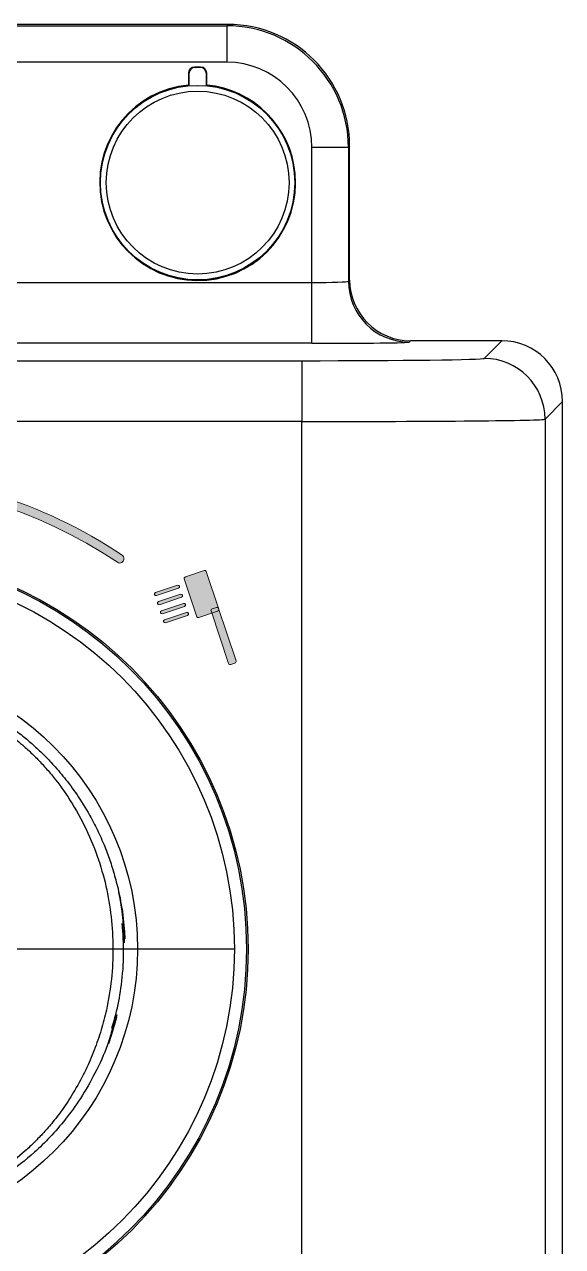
# Model space of a CAD drawing. Extents: x 14808 to 20058, y -13198 to -11680.
# Drawn here: x 19558.3 to 19580.4, y -12297 to -12246.7 of the extents above; entities that cross this region are included whole.
import ezdxf

# ---------------------------------------------------------------- set-up
doc = ezdxf.new("R2010")
doc.units = 0
doc.header["$LTSCALE"] = 7
doc.header["$MEASUREMENT"] = 0
for name, color, linetype in [('D', 2, 'CONTINUOUS'), ('DWG', 7, 'CONTINUOUS'), ('Layer 5', 7, 'CONTINUOUS')]:
    doc.layers.add(name, color=color, linetype=linetype)

# ---------------------------------------------------------------- blocks, each defined once
blk = doc.blocks.new('block 5')
at = {"layer": 'Layer 5', "color": 9, "lineweight": 25, "true_color": 0xc4c4c4}
blk.add_open_spline([(304.45, 203.49), (304.45, 207.91), (300.87, 211.49), (296.45, 211.49), (292.04, 211.49), (288.45, 207.91), (288.45, 203.49), (288.45, 199.08), (292.04, 195.5), (296.45, 195.5), (300.87, 195.5), (304.45, 199.08), (304.45, 203.49), (304.45, 203.49), (304.45, 203.49), (304.45, 203.49)], degree=3, knots=[0, 0, 0, 0, 1, 1, 1, 2, 2, 2, 3, 3, 3, 4, 4, 4, 5, 5, 5, 5], dxfattribs=at)
blk = doc.blocks.new('block 49')
at = {"layer": 'Layer 5', "color": 9, "lineweight": 25, "true_color": 0xc4c4c4}
blk.add_open_spline([(289.41, 134.01), (289.54, 134.47), (289.68, 134.93), (289.79, 135.4), (289.97, 136.11), (290.09, 136.84), (290.18, 137.56), (290.29, 138.42), (290.37, 139.27), (290.37, 140.13), (290.38, 140.96), (290.32, 141.78), (290.26, 142.61)], degree=3, knots=[0, 0, 0, 0, 1, 1, 1, 2, 2, 2, 3, 3, 3, 4, 4, 4, 4], dxfattribs=at)
blk = doc.blocks.new('block 78')
at = {"layer": 'Layer 5', "color": 9, "lineweight": 25, "true_color": 0xc4c4c4}
blk.add_open_spline([(303.97, 203.49), (303.97, 207.65), (300.6, 211.01), (296.45, 211.01), (292.3, 211.01), (288.94, 207.65), (288.94, 203.49), (288.94, 199.34), (292.3, 195.98), (296.45, 195.98), (300.6, 195.98), (303.97, 199.34), (303.97, 203.49), (303.97, 203.49), (303.97, 203.49), (303.97, 203.49)], degree=3, knots=[0, 0, 0, 0, 1, 1, 1, 2, 2, 2, 3, 3, 3, 4, 4, 4, 5, 5, 5, 5], dxfattribs=at)
blk = doc.blocks.new('block 79')
at = {"layer": 'Layer 5', "color": 9, "lineweight": 25, "true_color": 0xc4c4c4}
blk.add_open_spline([(304.44, 203.49), (304.44, 207.91), (300.87, 211.49), (296.45, 211.49), (292.04, 211.49), (288.46, 207.91), (288.46, 203.49), (288.46, 199.08), (292.04, 195.5), (296.45, 195.5), (300.87, 195.5), (304.44, 199.08), (304.44, 203.49), (304.44, 203.49), (304.44, 203.49), (304.44, 203.49)], degree=3, knots=[0, 0, 0, 0, 1, 1, 1, 2, 2, 2, 3, 3, 3, 4, 4, 4, 5, 5, 5, 5], dxfattribs=at)
blk = doc.blocks.new('block 80')
at = {"layer": 'Layer 5', "color": 9, "lineweight": 25, "true_color": 0xc4c4c4}
blk.add_open_spline([(304.45, 203.49), (304.45, 207.91), (300.87, 211.49), (296.45, 211.49), (292.04, 211.49), (288.45, 207.91), (288.45, 203.49), (288.45, 199.08), (292.04, 195.5), (296.45, 195.5), (300.87, 195.5), (304.45, 199.08), (304.45, 203.49), (304.45, 203.49), (304.45, 203.49), (304.45, 203.49)], degree=3, knots=[0, 0, 0, 0, 1, 1, 1, 2, 2, 2, 3, 3, 3, 4, 4, 4, 5, 5, 5, 5], dxfattribs=at)
blk = doc.blocks.new('block 959')
at = {"layer": 'Layer 5', "color": 9, "lineweight": 25, "true_color": 0xc4c4c4}
blk.add_open_spline([(289.45, 133.99), (289.32, 133.53), (289.19, 133.08), (289.03, 132.63), (288.76, 131.83), (288.4, 131.06), (288.01, 130.31), (287.65, 129.59), (287.25, 128.9), (286.81, 128.23), (286.43, 127.63), (286.01, 127.05), (285.57, 126.5), (285.16, 125.99), (284.74, 125.5), (284.3, 125.04), (283.89, 124.6), (283.47, 124.2), (283.05, 123.81), (282.28, 123.12), (281.5, 122.51), (280.79, 122.01), (280.11, 121.55), (279.49, 121.17), (278.97, 120.88), (278.46, 120.59), (278.04, 120.38), (277.78, 120.26), (277.53, 120.13), (277.45, 120.1), (277.37, 120.06)], degree=3, knots=[0, 0, 0, 0, 1, 1, 1, 2, 2, 2, 3, 3, 3, 4, 4, 4, 5, 5, 5, 6, 6, 6, 7, 7, 7, 8, 8, 8, 9, 9, 9, 10, 10, 10, 10], dxfattribs=at)
blk = doc.blocks.new('block 960')
at = {"layer": 'Layer 5', "color": 9, "lineweight": 25, "true_color": 0xc4c4c4}
blk.add_open_spline([(277.37, 160.93), (277.38, 160.92), (277.4, 160.92), (277.44, 160.9), (277.49, 160.88), (277.56, 160.84), (277.65, 160.8), (277.87, 160.69), (278.2, 160.53), (278.62, 160.3), (279.06, 160.07), (279.59, 159.76), (280.19, 159.38), (280.5, 159.18), (280.82, 158.96), (281.15, 158.72), (281.49, 158.47), (281.84, 158.2), (282.2, 157.91), (282.47, 157.69), (282.75, 157.45), (283.02, 157.2), (283.31, 156.94), (283.6, 156.67), (283.88, 156.39), (284.17, 156.1), (284.46, 155.79), (284.74, 155.47), (285.09, 155.08), (285.43, 154.68), (285.75, 154.26), (286.11, 153.79), (286.46, 153.31), (286.78, 152.81), (287.15, 152.25), (287.5, 151.66), (287.82, 151.06), (288.03, 150.65), (288.24, 150.24), (288.43, 149.81), (288.64, 149.35), (288.84, 148.88), (289.02, 148.41), (289.17, 148.01), (289.3, 147.61), (289.43, 147.2), (289.57, 146.75), (289.69, 146.29), (289.81, 145.84), (290, 145.08), (290.17, 144.32), (290.24, 143.55), (290.28, 143.24), (290.29, 142.93), (290.31, 142.61)], degree=3, knots=[0, 0, 0, 0, 1, 1, 1, 2, 2, 2, 3, 3, 3, 4, 4, 4, 5, 5, 5, 6, 6, 6, 7, 7, 7, 8, 8, 8, 9, 9, 9, 10, 10, 10, 11, 11, 11, 12, 12, 12, 13, 13, 13, 14, 14, 14, 15, 15, 15, 16, 16, 16, 17, 17, 17, 18, 18, 18, 18], dxfattribs=at)
blk = doc.blocks.new('block 1000')
at = {"layer": 'Layer 5', "color": 9, "lineweight": 25, "true_color": 0xc4c4c4}
blk.add_open_spline([(291.51, 140.5), (291.51, 153.51), (280.96, 164.05), (267.95, 164.05), (254.94, 164.05), (244.4, 153.51), (244.4, 140.5), (244.4, 127.49), (254.94, 116.94), (267.95, 116.94), (280.96, 116.94), (291.51, 127.49), (291.51, 140.5), (291.51, 140.5), (291.51, 140.5), (291.51, 140.5)], degree=3, knots=[0, 0, 0, 0, 1, 1, 1, 2, 2, 2, 3, 3, 3, 4, 4, 4, 5, 5, 5, 5], dxfattribs=at)
blk = doc.blocks.new('block 1001')
at = {"layer": 'Layer 5', "color": 9, "lineweight": 25, "true_color": 0xc4c4c4}
blk.add_open_spline([(299.47, 140.5), (299.47, 157.9), (285.36, 172.01), (267.95, 172.01), (250.55, 172.01), (236.44, 157.9), (236.44, 140.5), (236.44, 123.09), (250.55, 108.98), (267.95, 108.98), (285.36, 108.98), (299.47, 123.09), (299.47, 140.5), (299.47, 140.5), (299.47, 140.5), (299.47, 140.5)], degree=3, knots=[0, 0, 0, 0, 1, 1, 1, 2, 2, 2, 3, 3, 3, 4, 4, 4, 5, 5, 5, 5], dxfattribs=at)
blk = doc.blocks.new('block 1002')
at = {"layer": 'Layer 5', "color": 9, "lineweight": 25, "true_color": 0xc4c4c4}
blk.add_open_spline([(300.47, 140.5), (300.47, 158.45), (285.91, 173.01), (267.95, 173.01), (249.99, 173.01), (235.44, 158.45), (235.44, 140.5), (235.44, 122.54), (249.99, 107.98), (267.95, 107.98), (285.91, 107.98), (300.47, 122.54), (300.47, 140.5), (300.47, 140.5), (300.47, 140.5), (300.47, 140.5)], degree=3, knots=[0, 0, 0, 0, 1, 1, 1, 2, 2, 2, 3, 3, 3, 4, 4, 4, 5, 5, 5, 5], dxfattribs=at)
blk = doc.blocks.new('block 1003')
at = {"layer": 'Layer 5', "color": 9, "lineweight": 25, "true_color": 0xc4c4c4}
blk.add_open_spline([(300.6, 140.5), (300.6, 158.53), (285.98, 173.14), (267.95, 173.14), (249.92, 173.14), (235.3, 158.53), (235.3, 140.5), (235.3, 122.46), (249.92, 107.85), (267.95, 107.85), (285.98, 107.85), (300.6, 122.46), (300.6, 140.5), (300.6, 140.5), (300.6, 140.5), (300.6, 140.5)], degree=3, knots=[0, 0, 0, 0, 1, 1, 1, 2, 2, 2, 3, 3, 3, 4, 4, 4, 5, 5, 5, 5], dxfattribs=at)
blk = doc.blocks.new('block 1014')
at = {"layer": 'Layer 5', "color": 9, "lineweight": 25, "true_color": 0xc4c4c4}
blk.add_open_spline([(305.01, 183.86), (315.95, 183.86), (324.87, 183.94), (325.01, 184.05)], degree=3, dxfattribs=at)
blk = doc.blocks.new('block 1015')
at = {"layer": 'Layer 5', "color": 9, "lineweight": 25, "true_color": 0xc4c4c4}
blk.add_lwpolyline([(325.01, 184.05), (325.01, 96.94)], dxfattribs=at)
blk = doc.blocks.new('block 1017')
at = {"layer": 'Layer 5', "color": 9, "lineweight": 25, "true_color": 0xc4c4c4}
blk.add_lwpolyline([(305.01, 97.13), (305.01, 183.86)], dxfattribs=at)
blk = doc.blocks.new('block 1024')
at = {"layer": 'Layer 5', "color": 9, "lineweight": 25, "true_color": 0xc4c4c4}
blk.add_lwpolyline([(305.01, 183.86), (158, 183.86)], dxfattribs=at)
blk = doc.blocks.new('block 1031')
at = {"layer": 'Layer 5', "color": 9, "lineweight": 25, "true_color": 0xc4c4c4}
blk.add_lwpolyline([(158, 188.86), (305.01, 188.86)], dxfattribs=at)
blk = doc.blocks.new('block 1032')
at = {"layer": 'Layer 5', "color": 9, "lineweight": 25, "true_color": 0xc4c4c4}
blk.add_lwpolyline([(305.01, 188.86), (305.01, 183.86)], dxfattribs=at)
blk = doc.blocks.new('block 1036')
at = {"layer": 'Layer 5', "color": 9, "lineweight": 25, "true_color": 0xc4c4c4}
blk.add_open_spline([(305.01, 188.86), (313.22, 188.86), (319.9, 188.94), (320.01, 189.05)], degree=3, dxfattribs=at)
blk = doc.blocks.new('block 1037')
at = {"layer": 'Layer 5', "color": 9, "lineweight": 25, "true_color": 0xc4c4c4}
blk.add_open_spline([(325.01, 184.05), (325.01, 186.81), (322.77, 189.05), (320.01, 189.05)], degree=3, dxfattribs=at)
blk = doc.blocks.new('block 1053')
at = {"layer": 'Layer 5', "color": 9, "lineweight": 25, "true_color": 0xc4c4c4}
blk.add_lwpolyline([(305.85, 190.29), (157.57, 190.29)], dxfattribs=at)
blk = doc.blocks.new('block 1054')
at = {"layer": 'Layer 5', "color": 9, "lineweight": 25, "true_color": 0xc4c4c4}
blk.add_open_spline([(305.85, 190.29), (310.23, 190.29), (313.79, 190.33), (313.85, 190.39)], degree=3, dxfattribs=at)
blk = doc.blocks.new('block 1055')
at = {"layer": 'Layer 5', "color": 9, "lineweight": 25, "true_color": 0xc4c4c4}
blk.add_lwpolyline([(313.95, 190.5), (313.85, 190.39)], dxfattribs=at)
blk = doc.blocks.new('block 1056')
at = {"layer": 'Layer 5', "color": 9, "lineweight": 25, "true_color": 0xc4c4c4}
blk.add_lwpolyline([(321.45, 190.5), (313.95, 190.5)], dxfattribs=at)
blk = doc.blocks.new('block 1057')
at = {"layer": 'Layer 5', "color": 9, "lineweight": 25, "true_color": 0xc4c4c4}
blk.add_lwpolyline([(320.01, 189.05), (321.45, 190.5)], dxfattribs=at)
blk = doc.blocks.new('block 1083')
at = {"layer": 'Layer 5', "color": 9, "lineweight": 25, "true_color": 0xc4c4c4}
blk.add_open_spline([(326.45, 185.5), (326.45, 188.26), (324.21, 190.5), (321.45, 190.5)], degree=3, dxfattribs=at)
blk = doc.blocks.new('block 1084')
at = {"layer": 'Layer 5', "color": 9, "lineweight": 25, "true_color": 0xc4c4c4}
blk.add_lwpolyline([(326.45, 185.5), (325.01, 184.05)], dxfattribs=at)
blk = doc.blocks.new('block 1086')
at = {"layer": 'Layer 5', "color": 9, "lineweight": 25, "true_color": 0xc4c4c4}
blk.add_lwpolyline([(326.45, 95.49), (326.45, 185.5)], dxfattribs=at)
blk = doc.blocks.new('block 1093')
at = {"layer": 'Layer 5', "color": 9, "lineweight": 25, "true_color": 0xc4c4c4}
blk.add_lwpolyline([(157.57, 195.29), (305.85, 195.29)], dxfattribs=at)
blk = doc.blocks.new('block 1094')
at = {"layer": 'Layer 5', "color": 9, "lineweight": 25, "true_color": 0xc4c4c4}
blk.add_lwpolyline([(305.85, 190.29), (305.85, 195.29)], dxfattribs=at)
blk = doc.blocks.new('block 1098')
at = {"layer": 'Layer 5', "color": 9, "lineweight": 25, "true_color": 0xc4c4c4}
blk.add_open_spline([(305.85, 195.29), (307.49, 195.29), (308.83, 195.33), (308.85, 195.39)], degree=3, dxfattribs=at)
blk = doc.blocks.new('block 1099')
at = {"layer": 'Layer 5', "color": 9, "lineweight": 25, "true_color": 0xc4c4c4}
blk.add_open_spline([(308.85, 195.39), (308.85, 192.63), (311.09, 190.39), (313.85, 190.39)], degree=3, dxfattribs=at)
blk = doc.blocks.new('block 1106')
at = {"layer": 'Layer 5', "color": 9, "lineweight": 25, "true_color": 0xc4c4c4}
blk.add_lwpolyline([(295.73, 211.49), (295.73, 211.46)], dxfattribs=at)
blk = doc.blocks.new('block 1107')
at = {"layer": 'Layer 5', "color": 9, "lineweight": 25, "true_color": 0xc4c4c4}
blk.add_open_spline([(295.73, 211.49), (295.72, 211.5), (295.71, 211.5), (295.7, 211.51)], degree=3, dxfattribs=at)
blk = doc.blocks.new('block 1108')
at = {"layer": 'Layer 5', "color": 9, "lineweight": 25, "true_color": 0xc4c4c4}
blk.add_lwpolyline([(295.7, 212.5), (295.7, 211.51)], dxfattribs=at)
blk = doc.blocks.new('block 1109')
at = {"layer": 'Layer 5', "color": 9, "lineweight": 25, "true_color": 0xc4c4c4}
blk.add_lwpolyline([(295.74, 212.46), (295.7, 212.5)], dxfattribs=at)
blk = doc.blocks.new('block 1110')
at = {"layer": 'Layer 5', "color": 9, "lineweight": 25, "true_color": 0xc4c4c4}
blk.add_lwpolyline([(295.74, 212.46), (295.74, 211.46)], dxfattribs=at)
blk = doc.blocks.new('block 1115')
at = {"layer": 'Layer 5', "color": 9, "lineweight": 25, "true_color": 0xc4c4c4}
blk.add_open_spline([(308.85, 206.39), (308.85, 211.91), (304.37, 216.39), (298.85, 216.39)], degree=3, dxfattribs=at)
blk = doc.blocks.new('block 1116')
at = {"layer": 'Layer 5', "color": 9, "lineweight": 25, "true_color": 0xc4c4c4}
blk.add_lwpolyline([(308.85, 206.39), (305.85, 206.39)], dxfattribs=at)
blk = doc.blocks.new('block 1117')
at = {"layer": 'Layer 5', "color": 9, "lineweight": 25, "true_color": 0xc4c4c4}
blk.add_open_spline([(305.85, 206.39), (305.85, 210.26), (302.71, 213.39), (298.85, 213.39)], degree=3, dxfattribs=at)
blk = doc.blocks.new('block 1118')
at = {"layer": 'Layer 5', "color": 9, "lineweight": 25, "true_color": 0xc4c4c4}
blk.add_lwpolyline([(298.85, 216.39), (298.85, 213.39)], dxfattribs=at)
blk = doc.blocks.new('block 1132')
at = {"layer": 'Layer 5', "color": 9, "lineweight": 25, "true_color": 0xc4c4c4}
blk.add_lwpolyline([(157.08, 216.39), (298.85, 216.39)], dxfattribs=at)
blk = doc.blocks.new('block 1133')
at = {"layer": 'Layer 5', "color": 9, "lineweight": 25, "true_color": 0xc4c4c4}
blk.add_lwpolyline([(298.85, 213.39), (157.08, 213.39)], dxfattribs=at)
blk = doc.blocks.new('block 1140')
at = {"layer": 'Layer 5', "color": 9, "lineweight": 25, "true_color": 0xc4c4c4}
blk.add_lwpolyline([(296.67, 212.96), (296.7, 212.99)], dxfattribs=at)
blk = doc.blocks.new('block 1141')
at = {"layer": 'Layer 5', "color": 9, "lineweight": 25, "true_color": 0xc4c4c4}
blk.add_open_spline([(297.2, 212.5), (297.2, 212.77), (296.98, 212.99), (296.7, 212.99)], degree=3, dxfattribs=at)
blk = doc.blocks.new('block 1142')
at = {"layer": 'Layer 5', "color": 9, "lineweight": 25, "true_color": 0xc4c4c4}
blk.add_lwpolyline([(297.2, 212.5), (297.17, 212.46)], dxfattribs=at)
blk = doc.blocks.new('block 1143')
at = {"layer": 'Layer 5', "color": 9, "lineweight": 25, "true_color": 0xc4c4c4}
blk.add_open_spline([(297.17, 212.46), (297.17, 212.74), (296.94, 212.96), (296.67, 212.96)], degree=3, dxfattribs=at)
blk = doc.blocks.new('block 1144')
at = {"layer": 'Layer 5', "color": 9, "lineweight": 25, "true_color": 0xc4c4c4}
blk.add_lwpolyline([(296.67, 212.96), (296.24, 212.96)], dxfattribs=at)
blk = doc.blocks.new('block 1145')
at = {"layer": 'Layer 5', "color": 9, "lineweight": 25, "true_color": 0xc4c4c4}
blk.add_lwpolyline([(296.2, 212.99), (296.24, 212.96)], dxfattribs=at)
blk = doc.blocks.new('block 1146')
at = {"layer": 'Layer 5', "color": 9, "lineweight": 25, "true_color": 0xc4c4c4}
blk.add_lwpolyline([(296.7, 212.99), (296.2, 212.99)], dxfattribs=at)
blk = doc.blocks.new('block 1154')
at = {"layer": 'Layer 5', "color": 9, "lineweight": 25, "true_color": 0xc4c4c4}
blk.add_open_spline([(295.73, 211.49), (291.31, 211.09), (288.05, 207.19), (288.45, 202.77), (288.85, 198.35), (292.76, 195.09), (297.18, 195.49), (301.6, 195.9), (304.85, 199.8), (304.45, 204.22), (304.1, 208.08), (301.04, 211.14), (297.18, 211.49)], degree=3, knots=[0, 0, 0, 0, 1, 1, 1, 2, 2, 2, 3, 3, 3, 4, 4, 4, 4], dxfattribs=at)
blk = doc.blocks.new('block 1155')
at = {"layer": 'Layer 5', "color": 9, "lineweight": 25, "true_color": 0xc4c4c4}
blk.add_open_spline([(297.2, 211.51), (297.2, 211.5), (297.19, 211.5), (297.18, 211.49)], degree=3, dxfattribs=at)
blk = doc.blocks.new('block 1156')
at = {"layer": 'Layer 5', "color": 9, "lineweight": 25, "true_color": 0xc4c4c4}
blk.add_open_spline([(295.7, 211.51), (291.28, 211.1), (288.02, 207.17), (288.44, 202.75), (288.85, 198.32), (292.78, 195.07), (297.2, 195.48), (301.63, 195.89), (304.88, 199.82), (304.47, 204.25), (304.11, 208.1), (301.06, 211.15), (297.2, 211.51)], degree=3, knots=[0, 0, 0, 0, 1, 1, 1, 2, 2, 2, 3, 3, 3, 4, 4, 4, 4], dxfattribs=at)
blk = doc.blocks.new('block 1181')
at = {"layer": 'Layer 5', "color": 9, "lineweight": 25, "true_color": 0xc4c4c4}
blk.add_lwpolyline([(308.85, 206.39), (308.85, 195.39)], dxfattribs=at)
blk = doc.blocks.new('block 1182')
at = {"layer": 'Layer 5', "color": 9, "lineweight": 25, "true_color": 0xc4c4c4}
blk.add_lwpolyline([(305.85, 195.29), (305.85, 206.39)], dxfattribs=at)
blk = doc.blocks.new('block 1192')
at = {"layer": 'Layer 5', "color": 9, "lineweight": 25, "true_color": 0xc4c4c4}
blk.add_open_spline([(296.2, 212.99), (295.93, 212.99), (295.7, 212.77), (295.7, 212.5)], degree=3, dxfattribs=at)
blk = doc.blocks.new('block 1193')
at = {"layer": 'Layer 5', "color": 9, "lineweight": 25, "true_color": 0xc4c4c4}
blk.add_open_spline([(296.24, 212.96), (295.96, 212.96), (295.74, 212.74), (295.74, 212.46)], degree=3, dxfattribs=at)
blk = doc.blocks.new('block 1197')
at = {"layer": 'Layer 5', "color": 9, "lineweight": 25, "true_color": 0xc4c4c4}
blk.add_lwpolyline([(297.18, 211.46), (297.18, 211.49)], dxfattribs=at)
blk = doc.blocks.new('block 1198')
at = {"layer": 'Layer 5', "color": 9, "lineweight": 25, "true_color": 0xc4c4c4}
blk.add_lwpolyline([(297.17, 211.46), (297.17, 212.46)], dxfattribs=at)
blk = doc.blocks.new('block 1199')
at = {"layer": 'Layer 5', "color": 9, "lineweight": 25, "true_color": 0xc4c4c4}
blk.add_lwpolyline([(297.2, 211.51), (297.2, 212.5)], dxfattribs=at)
blk = doc.blocks.new('block 1220')
at = {"layer": 'Layer 5', "color": 9, "lineweight": 25, "true_color": 0xc4c4c4}
blk.add_open_spline([(308.95, 206.5), (308.95, 212.02), (304.48, 216.49), (298.95, 216.49)], degree=3, dxfattribs=at)
blk = doc.blocks.new('block 1221')
at = {"layer": 'Layer 5', "color": 9, "lineweight": 25, "true_color": 0xc4c4c4}
blk.add_lwpolyline([(308.95, 206.5), (308.85, 206.39)], dxfattribs=at)
blk = doc.blocks.new('block 1222')
at = {"layer": 'Layer 5', "color": 9, "lineweight": 25, "true_color": 0xc4c4c4}
blk.add_lwpolyline([(298.85, 216.39), (298.95, 216.49)], dxfattribs=at)
blk = doc.blocks.new('block 1239')
at = {"layer": 'Layer 5', "color": 9, "lineweight": 25, "true_color": 0xc4c4c4}
blk.add_lwpolyline([(308.95, 195.49), (308.95, 206.5)], dxfattribs=at)
blk = doc.blocks.new('block 1240')
at = {"layer": 'Layer 5', "color": 9, "lineweight": 25, "true_color": 0xc4c4c4}
blk.add_lwpolyline([(308.85, 195.39), (308.95, 195.49)], dxfattribs=at)
blk = doc.blocks.new('block 1252')
at = {"layer": 'Layer 5', "color": 9, "lineweight": 25, "true_color": 0xc4c4c4}
blk.add_lwpolyline([(298.95, 216.49), (157.05, 216.49)], dxfattribs=at)
blk = doc.blocks.new('block 1253')
at = {"layer": 'Layer 5', "color": 9, "lineweight": 25, "true_color": 0xc4c4c4}
blk.add_open_spline([(308.95, 195.49), (308.95, 192.73), (311.19, 190.5), (313.95, 190.5)], degree=3, dxfattribs=at)
blk = doc.blocks.new('block 1364')
at = {"layer": 'Layer 5', "color": 9, "lineweight": 25, "true_color": 0xc4c4c4}
blk.add_open_spline([(278.05, 159.97), (278.09, 159.95), (278.14, 159.93), (278.2, 159.89), (278.29, 159.85), (278.41, 159.78), (278.56, 159.7), (278.7, 159.62), (278.87, 159.53), (279.05, 159.43), (279.45, 159.2), (279.94, 158.89), (280.49, 158.5), (280.67, 158.38), (280.85, 158.24), (281.04, 158.1), (281.22, 157.96), (281.42, 157.81), (281.61, 157.65), (281.8, 157.49), (282, 157.33), (282.19, 157.15), (282.44, 156.93), (282.69, 156.7), (282.94, 156.46), (283.19, 156.21), (283.44, 155.96), (283.69, 155.69), (283.94, 155.42), (284.18, 155.13), (284.43, 154.84), (284.9, 154.27), (285.35, 153.67), (285.77, 153.03), (286.27, 152.28), (286.73, 151.48), (287.13, 150.66), (287.54, 149.84), (287.89, 148.99), (288.2, 148.13), (288.48, 147.33), (288.72, 146.51), (288.91, 145.68), (289.29, 144.01), (289.48, 142.3), (289.49, 140.59), (289.5, 138.87), (289.31, 137.16), (288.95, 135.49), (288.82, 134.94), (288.68, 134.39), (288.52, 133.85), (288.35, 133.29), (288.16, 132.74), (287.95, 132.2), (287.74, 131.65), (287.51, 131.11), (287.25, 130.58), (286.98, 130.01), (286.68, 129.45), (286.36, 128.91), (286.07, 128.42), (285.77, 127.94), (285.45, 127.48), (285.16, 127.07), (284.86, 126.68), (284.55, 126.29), (284.3, 125.99), (284.05, 125.7), (283.8, 125.42), (283.55, 125.15), (283.29, 124.88), (283.04, 124.63), (282.79, 124.38), (282.53, 124.14), (282.28, 123.92), (281.68, 123.38), (281.09, 122.91), (280.55, 122.53), (280.27, 122.33), (280.01, 122.16), (279.77, 122), (279.52, 121.84), (279.29, 121.7), (279.08, 121.58), (278.89, 121.47), (278.72, 121.37), (278.58, 121.3), (278.44, 121.22), (278.32, 121.16), (278.21, 121.1)], degree=3, knots=[0, 0, 0, 0, 1, 1, 1, 2, 2, 2, 3, 3, 3, 4, 4, 4, 5, 5, 5, 6, 6, 6, 7, 7, 7, 8, 8, 8, 9, 9, 9, 10, 10, 10, 11, 11, 11, 12, 12, 12, 13, 13, 13, 14, 14, 14, 15, 15, 15, 16, 16, 16, 17, 17, 17, 18, 18, 18, 19, 19, 19, 20, 20, 20, 21, 21, 21, 22, 22, 22, 23, 23, 23, 24, 24, 24, 25, 25, 25, 26, 26, 26, 27, 27, 27, 28, 28, 28, 29, 29, 29, 30, 30, 30, 30], dxfattribs=at)
blk = doc.blocks.new('block 1373')
at = {"layer": 'Layer 5', "color": 9, "lineweight": 25, "true_color": 0xc4c4c4}
blk.add_open_spline([(290.45, 141.01), (290.42, 142.4), (290.26, 143.79), (289.97, 145.16)], degree=3, dxfattribs=at)
blk = doc.blocks.new('block 1374')
at = {"layer": 'Layer 5', "color": 9, "lineweight": 25, "true_color": 0xc4c4c4}
blk.add_lwpolyline([(289.8, 135.1), (289.48, 133.94)], dxfattribs=at)
blk = doc.blocks.new('block 1377')
at = {"layer": 'Layer 5', "color": 9, "lineweight": 25, "true_color": 0xc4c4c4}
blk.add_lwpolyline([(289.14, 132.75), (289.41, 133.52), (289.8, 134.9)], dxfattribs=at)
blk = doc.blocks.new('block 1378')
at = {"layer": 'Layer 5', "color": 9, "lineweight": 25, "true_color": 0xc4c4c4}
blk.add_lwpolyline([(290.49, 141.33), (290.46, 141.91), (290.27, 143.8)], dxfattribs=at)

msp = doc.modelspace()

# ---------------------------------------------------------------- hatches: boundary and pattern name
at = {"layer": 'DWG'}
h = msp.add_hatch(color=256, dxfattribs=at)
h.dxf.hatch_style = 2
edge = h.paths.add_edge_path()
edge.add_spline(control_points=[(19562.225, -12268.882), (19562.191, -12268.882), (19562.157, -12268.872), (19562.127, -12268.852), (19555.509, -12264.404), (19546.947, -12264.404), (19540.313, -12268.851), (19540.232, -12268.905), (19540.123, -12268.884), (19540.068, -12268.803), (19540.014, -12268.722), (19540.036, -12268.612), (19540.117, -12268.558), (19543.381, -12266.37), (19547.199, -12265.204), (19551.156, -12265.189), (19551.183, -12265.189), (19551.21, -12265.189), (19551.237, -12265.189), (19555.21, -12265.189), (19559.041, -12266.353), (19562.323, -12268.559), (19562.404, -12268.613), (19562.426, -12268.723), (19562.371, -12268.804), (19562.337, -12268.854), (19562.282, -12268.882), (19562.225, -12268.882)], knot_values=[0, 0, 0, 0, 1, 1, 1, 2, 2, 2, 3, 3, 3, 4, 4, 4, 5, 5, 5, 6, 6, 6, 7, 7, 7, 8, 8, 8, 9, 9, 9, 9], degree=3, periodic=0)
h = msp.add_hatch(color=256, dxfattribs=at)
h.dxf.hatch_style = 2
edge = h.paths.add_edge_path()
edge.add_spline(control_points=[(19565.389, -12271.088), (19565.399, -12271.117), (19565.438, -12271.13), (19565.477, -12271.117), (19565.477, -12271.117), (19566.245, -12270.861), (19566.245, -12270.861), (19566.284, -12270.848), (19566.308, -12270.814), (19566.298, -12270.785), (19566.298, -12270.785), (19565.777, -12269.225), (19565.777, -12269.225), (19565.768, -12269.196), (19565.729, -12269.183), (19565.69, -12269.196), (19565.69, -12269.196), (19564.922, -12269.452), (19564.922, -12269.452), (19564.883, -12269.465), (19564.86, -12269.499), (19564.869, -12269.528), (19564.869, -12269.528), (19565.389, -12271.088), (19565.389, -12271.088)], knot_values=[0, 0, 0, 0, 1, 1, 1, 2, 2, 2, 3, 3, 3, 4, 4, 4, 5, 5, 5, 6, 6, 6, 7, 7, 7, 8, 8, 8, 8], degree=3, periodic=0)
h = msp.add_hatch(color=256, dxfattribs=at)
h.dxf.hatch_style = 2
edge = h.paths.add_edge_path()
edge.add_spline(control_points=[(19563.736, -12270.223), (19563.736, -12270.223), (19564.643, -12269.92), (19564.643, -12269.92), (19564.677, -12269.909), (19564.696, -12269.872), (19564.684, -12269.838), (19564.673, -12269.804), (19564.636, -12269.785), (19564.602, -12269.796), (19564.602, -12269.796), (19563.694, -12270.099), (19563.694, -12270.099), (19563.66, -12270.11), (19563.642, -12270.147), (19563.653, -12270.181), (19563.665, -12270.215), (19563.702, -12270.234), (19563.736, -12270.223)], knot_values=[0, 0, 0, 0, 1, 1, 1, 2, 2, 2, 3, 3, 3, 4, 4, 4, 5, 5, 5, 6, 6, 6, 6], degree=3, periodic=0)
h = msp.add_hatch(color=256, dxfattribs=at)
h.dxf.hatch_style = 2
edge = h.paths.add_edge_path()
edge.add_spline(control_points=[(19563.86, -12270.594), (19563.86, -12270.594), (19564.767, -12270.291), (19564.767, -12270.291), (19564.801, -12270.28), (19564.819, -12270.243), (19564.808, -12270.209), (19564.796, -12270.174), (19564.76, -12270.156), (19564.725, -12270.167), (19564.725, -12270.167), (19563.818, -12270.47), (19563.818, -12270.47), (19563.784, -12270.481), (19563.766, -12270.519), (19563.777, -12270.552), (19563.789, -12270.587), (19563.825, -12270.605), (19563.86, -12270.594)], knot_values=[0, 0, 0, 0, 1, 1, 1, 2, 2, 2, 3, 3, 3, 4, 4, 4, 5, 5, 5, 6, 6, 6, 6], degree=3, periodic=0)
h = msp.add_hatch(color=256, dxfattribs=at)
h.dxf.hatch_style = 2
edge = h.paths.add_edge_path()
edge.add_spline(control_points=[(19563.983, -12270.965), (19563.983, -12270.965), (19564.89, -12270.662), (19564.89, -12270.662), (19564.924, -12270.651), (19564.943, -12270.614), (19564.932, -12270.58), (19564.92, -12270.546), (19564.883, -12270.527), (19564.85, -12270.539), (19564.85, -12270.539), (19563.942, -12270.841), (19563.942, -12270.841), (19563.908, -12270.853), (19563.889, -12270.889), (19563.901, -12270.924), (19563.912, -12270.958), (19563.949, -12270.976), (19563.983, -12270.965)], knot_values=[0, 0, 0, 0, 1, 1, 1, 2, 2, 2, 3, 3, 3, 4, 4, 4, 5, 5, 5, 6, 6, 6, 6], degree=3, periodic=0)
h = msp.add_hatch(color=256, dxfattribs=at)
h.dxf.hatch_style = 2
edge = h.paths.add_edge_path()
edge.add_spline(control_points=[(19566.696, -12273.01), (19566.707, -12273.044), (19566.748, -12273.061), (19566.787, -12273.048), (19566.787, -12273.048), (19566.955, -12272.992), (19566.955, -12272.992), (19566.994, -12272.979), (19567.017, -12272.941), (19567.005, -12272.907), (19567.005, -12272.907), (19566.287, -12270.75), (19566.287, -12270.75), (19566.275, -12270.716), (19566.234, -12270.699), (19566.196, -12270.712), (19566.196, -12270.712), (19566.027, -12270.768), (19566.027, -12270.768), (19565.988, -12270.781), (19565.966, -12270.82), (19565.977, -12270.853), (19565.977, -12270.853), (19566.696, -12273.01), (19566.696, -12273.01)], knot_values=[0, 0, 0, 0, 1, 1, 1, 2, 2, 2, 3, 3, 3, 4, 4, 4, 5, 5, 5, 6, 6, 6, 7, 7, 7, 8, 8, 8, 8], degree=3, periodic=0)
h = msp.add_hatch(color=256, dxfattribs=at)
h.dxf.hatch_style = 2
edge = h.paths.add_edge_path()
edge.add_spline(control_points=[(19564.107, -12271.336), (19564.107, -12271.336), (19565.014, -12271.034), (19565.014, -12271.034), (19565.048, -12271.022), (19565.067, -12270.985), (19565.055, -12270.951), (19565.044, -12270.917), (19565.007, -12270.899), (19564.973, -12270.91), (19564.973, -12270.91), (19564.066, -12271.212), (19564.066, -12271.212), (19564.032, -12271.224), (19564.013, -12271.261), (19564.024, -12271.295), (19564.036, -12271.329), (19564.073, -12271.347), (19564.107, -12271.336)], knot_values=[0, 0, 0, 0, 1, 1, 1, 2, 2, 2, 3, 3, 3, 4, 4, 4, 5, 5, 5, 6, 6, 6, 6], degree=3, periodic=0)

# ---------------------------------------------------------------- linework, layer by layer
at = {"layer": 'D'}
msp.add_line((19566.935, -12284.749), (19528.784, -12284.749), dxfattribs=at)
at = {"layer": 'DWG', "lineweight": 0}
for points, knots in [([(19562.225, -12268.882), (19562.191, -12268.882), (19562.157, -12268.872), (19562.127, -12268.852), (19555.509, -12264.404), (19546.947, -12264.404), (19540.313, -12268.851), (19540.232, -12268.905), (19540.123, -12268.884), (19540.068, -12268.803), (19540.014, -12268.722), (19540.036, -12268.612), (19540.117, -12268.558), (19543.381, -12266.37), (19547.199, -12265.204), (19551.156, -12265.189), (19551.183, -12265.189), (19551.21, -12265.189), (19551.237, -12265.189), (19555.21, -12265.189), (19559.041, -12266.353), (19562.323, -12268.559), (19562.404, -12268.613), (19562.426, -12268.723), (19562.371, -12268.804), (19562.337, -12268.854), (19562.282, -12268.882), (19562.225, -12268.882)], [0, 0, 0, 0, 1, 1, 1, 2, 2, 2, 3, 3, 3, 4, 4, 4, 5, 5, 5, 6, 6, 6, 7, 7, 7, 8, 8, 8, 9, 9, 9, 9]), ([(19565.389, -12271.088), (19565.399, -12271.117), (19565.438, -12271.13), (19565.477, -12271.117), (19565.477, -12271.117), (19566.245, -12270.861), (19566.245, -12270.861), (19566.284, -12270.848), (19566.308, -12270.814), (19566.298, -12270.785), (19566.298, -12270.785), (19565.777, -12269.225), (19565.777, -12269.225), (19565.768, -12269.196), (19565.729, -12269.183), (19565.69, -12269.196), (19565.69, -12269.196), (19564.922, -12269.452), (19564.922, -12269.452), (19564.883, -12269.465), (19564.86, -12269.499), (19564.869, -12269.528), (19564.869, -12269.528), (19565.389, -12271.088), (19565.389, -12271.088)], [0, 0, 0, 0, 1, 1, 1, 2, 2, 2, 3, 3, 3, 4, 4, 4, 5, 5, 5, 6, 6, 6, 7, 7, 7, 8, 8, 8, 8]), ([(19563.736, -12270.223), (19563.736, -12270.223), (19564.643, -12269.92), (19564.643, -12269.92), (19564.677, -12269.909), (19564.696, -12269.872), (19564.684, -12269.838), (19564.673, -12269.804), (19564.636, -12269.785), (19564.602, -12269.796), (19564.602, -12269.796), (19563.694, -12270.099), (19563.694, -12270.099), (19563.66, -12270.11), (19563.642, -12270.147), (19563.653, -12270.181), (19563.665, -12270.215), (19563.702, -12270.234), (19563.736, -12270.223)], [0, 0, 0, 0, 1, 1, 1, 2, 2, 2, 3, 3, 3, 4, 4, 4, 5, 5, 5, 6, 6, 6, 6]), ([(19563.86, -12270.594), (19563.86, -12270.594), (19564.767, -12270.291), (19564.767, -12270.291), (19564.801, -12270.28), (19564.819, -12270.243), (19564.808, -12270.209), (19564.796, -12270.174), (19564.76, -12270.156), (19564.725, -12270.167), (19564.725, -12270.167), (19563.818, -12270.47), (19563.818, -12270.47), (19563.784, -12270.481), (19563.766, -12270.519), (19563.777, -12270.552), (19563.789, -12270.587), (19563.825, -12270.605), (19563.86, -12270.594)], [0, 0, 0, 0, 1, 1, 1, 2, 2, 2, 3, 3, 3, 4, 4, 4, 5, 5, 5, 6, 6, 6, 6]), ([(19563.983, -12270.965), (19563.983, -12270.965), (19564.89, -12270.662), (19564.89, -12270.662), (19564.924, -12270.651), (19564.943, -12270.614), (19564.932, -12270.58), (19564.92, -12270.546), (19564.883, -12270.527), (19564.85, -12270.539), (19564.85, -12270.539), (19563.942, -12270.841), (19563.942, -12270.841), (19563.908, -12270.853), (19563.889, -12270.889), (19563.901, -12270.924), (19563.912, -12270.958), (19563.949, -12270.976), (19563.983, -12270.965)], [0, 0, 0, 0, 1, 1, 1, 2, 2, 2, 3, 3, 3, 4, 4, 4, 5, 5, 5, 6, 6, 6, 6]), ([(19566.696, -12273.01), (19566.707, -12273.044), (19566.748, -12273.061), (19566.787, -12273.048), (19566.787, -12273.048), (19566.955, -12272.992), (19566.955, -12272.992), (19566.994, -12272.979), (19567.017, -12272.941), (19567.005, -12272.907), (19567.005, -12272.907), (19566.287, -12270.75), (19566.287, -12270.75), (19566.275, -12270.716), (19566.234, -12270.699), (19566.196, -12270.712), (19566.196, -12270.712), (19566.027, -12270.768), (19566.027, -12270.768), (19565.988, -12270.781), (19565.966, -12270.82), (19565.977, -12270.853), (19565.977, -12270.853), (19566.696, -12273.01), (19566.696, -12273.01)], [0, 0, 0, 0, 1, 1, 1, 2, 2, 2, 3, 3, 3, 4, 4, 4, 5, 5, 5, 6, 6, 6, 7, 7, 7, 8, 8, 8, 8]), ([(19564.107, -12271.336), (19564.107, -12271.336), (19565.014, -12271.034), (19565.014, -12271.034), (19565.048, -12271.022), (19565.067, -12270.985), (19565.055, -12270.951), (19565.044, -12270.917), (19565.007, -12270.899), (19564.973, -12270.91), (19564.973, -12270.91), (19564.066, -12271.212), (19564.066, -12271.212), (19564.032, -12271.224), (19564.013, -12271.261), (19564.024, -12271.295), (19564.036, -12271.329), (19564.073, -12271.347), (19564.107, -12271.336)], [0, 0, 0, 0, 1, 1, 1, 2, 2, 2, 3, 3, 3, 4, 4, 4, 5, 5, 5, 6, 6, 6, 6])]:
    msp.add_open_spline(points, degree=3, knots=knots, dxfattribs=at)

# ---------------------------------------------------------------- block references
at = {"layer": 'Layer 5', "xscale": 0.5, "yscale": 0.5, "zscale": 0.5}
for name in ['block 1252', 'block 1132', 'block 1222', 'block 1115', 'block 1118', 'block 1220', 'block 1133', 'block 1192', 'block 1108', 'block 1109', 'block 1193', 'block 1145', 'block 1146', 'block 1144', 'block 1140', 'block 1143', 'block 1141', 'block 1142', 'block 1199', 'block 1117', 'block 1156', 'block 1154', 'block 5', 'block 80', 'block 79', 'block 1107', 'block 1106', 'block 1110', 'block 1198', 'block 1155', 'block 1197', 'block 78', 'block 1221', 'block 1239', 'block 1116', 'block 1182', 'block 1181', 'block 1240', 'block 1253', 'block 1093', 'block 1098', 'block 1094', 'block 1099', 'block 1055', 'block 1056', 'block 1057', 'block 1083', 'block 1053', 'block 1054', 'block 1031', 'block 1036', 'block 1032', 'block 1037', 'block 1084', 'block 1086', 'block 1024', 'block 1014', 'block 1017', 'block 1015', 'block 1003', 'block 1002', 'block 1001', 'block 1000', 'block 960', 'block 1364', 'block 1373', 'block 1378', 'block 49', 'block 1377', 'block 1374', 'block 959']:
    msp.add_blockref(name, (19417.2, -12354.997), dxfattribs=at)

doc.saveas('drawing.dxf')
